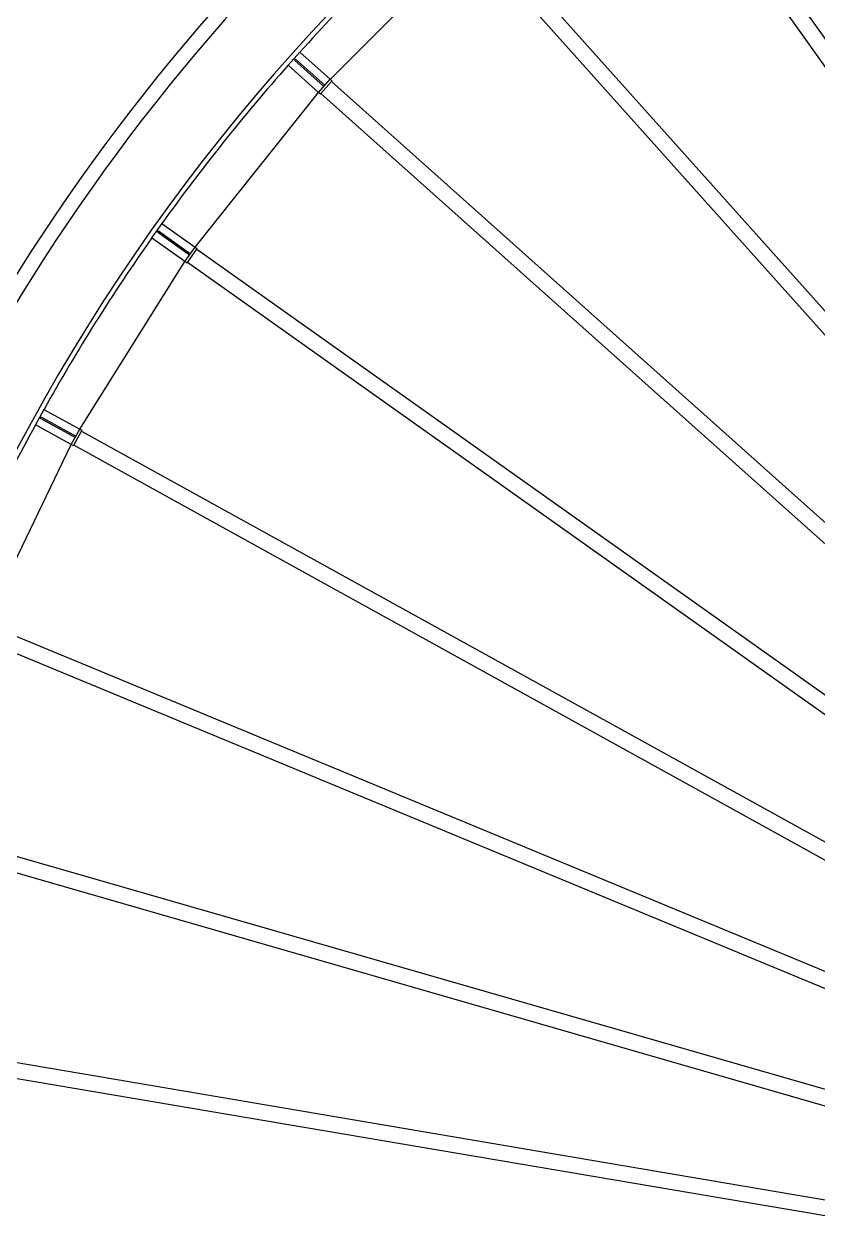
# Model space of a CAD drawing. Header units: millimetres. Extents: x 0 to 157650, y 0 to 89100.
# Drawn here: x 45749 to 50693, y 32534 to 40044 of the extents above; entities that cross this region are included whole.
import ezdxf

# ---------------------------------------------------------------- set-up
doc = ezdxf.new("R2010")
doc.units = ezdxf.units.MM
doc.header["$LTSCALE"] = 150
doc.layers.add('Visible', color=7, linetype='Continuous', lineweight=25)

msp = doc.modelspace()

# ---------------------------------------------------------------- linework, layer by layer
at = {"layer": 'Visible', "color": 9, "true_color": 0xc0c0c0}
for p, q in [((49667.2, 41460.5), (54911.3, 34070.4)), ((54816.5, 34031.1), (49585.7, 41402.6)), ((48616.1, 40629.3), (54595.1, 33939.4)), ((47656.1, 39699.8), (48527.3, 40571.1)), ((54497.2, 33898.8), (48541.5, 40562.7)), ((47466.5, 39869.3), (47393.3, 39787.2)), ((47433.3, 39818.5), (47439.9, 39826)), ((47616, 39655.3), (47433.3, 39818.5)), ((47439.9, 39826), (47622.6, 39662.7)), ((47466.5, 39869.3), (47656, 39700)), ((47582.7, 39618), (47393.3, 39787.2)), ((47582.7, 39618), (47656, 39700)), ((47597.9, 39611.1), (47664.5, 39685.6)), ((47656, 39700), (47667.9, 39689.4)), ((47664.5, 39685.6), (47667.9, 39689.4)), ((47664.5, 39685.6), (54329, 33730.5)), ((46814.7, 38654.6), (47582.8, 39617.8)), ((47594.6, 39607.3), (47582.7, 39618)), ((47594.6, 39607.3), (47597.9, 39611.1)), ((54288.5, 33632.6), (47597.9, 39611.1)), ((46607.4, 38801.7), (46543.7, 38712)), ((46580, 38747.5), (46585.8, 38755.7)), ((46585.8, 38755.7), (46785.6, 38613.9)), ((46607.4, 38801.7), (46814.5, 38654.7)), ((46750.9, 38565), (46543.7, 38712)), ((46779.8, 38605.8), (46580, 38747.5)), ((46750.9, 38565), (46814.5, 38654.7)), ((46766.8, 38559.8), (46824.7, 38641.4)), ((46814.5, 38654.7), (46827.6, 38645.4)), ((46824.7, 38641.4), (46827.6, 38645.4)), ((46824.7, 38641.4), (54196.7, 33411.1)), ((46095.7, 37521.6), (46751.1, 38564.8)), ((46763.9, 38555.7), (46750.9, 38565)), ((46763.9, 38555.7), (46766.8, 38559.8)), ((54157.5, 33316.4), (46766.8, 38559.8)), ((45873.1, 37644.6), (45819.9, 37548.3)), ((45873.1, 37644.6), (46095.4, 37521.7)), ((46042.2, 37425.5), (45819.9, 37548.3)), ((45852, 37587.7), (45856.8, 37596.5)), ((46066.4, 37469.2), (45852, 37587.7)), ((45856.8, 37596.5), (46071.3, 37478)), ((46042.2, 37425.5), (46095.4, 37521.7)), ((46058.7, 37422.1), (46107, 37509.6)), ((46095.4, 37521.7), (46109.4, 37514)), ((46107, 37509.6), (46109.4, 37514)), ((46107, 37509.6), (54071.3, 33108.4)), ((45508, 36315.3), (46042.5, 37425.3)), ((46056.2, 37417.7), (46042.2, 37425.5)), ((46056.2, 37417.7), (46058.7, 37422.1)), ((54032.8, 33015.4), (46058.7, 37422.1)), ((45520.6, 36304.7), (54109.3, 32747.6)), ((54071, 32655.2), (45482.3, 36212.3)), ((45072.8, 35041.6), (54005.7, 32468.5)), ((53978, 32372.4), (45045.1, 34945.5)), ((44769.2, 33736.4), (53567.3, 32241.9)), ((52970.1, 32241.9), (44752.4, 33637.8))]:
    msp.add_line(p, q, dxfattribs=at)
for radius, start, end in [(12796, 225.6757, 85.41892), (12250, 120.50741, 173.90816), (12220, 132.04628, 137.9591), (12796, 135.6757, 174.16902), (12704, 135.67814, 174.12664), (12220, 138.47486, 144.38767), (12220, 144.90343, 150.81624), (12220, 151.332, 157.24481)]:
    msp.add_arc((56542, 31685.9), radius, start, end, dxfattribs=at)

doc.saveas('drawing.dxf')
